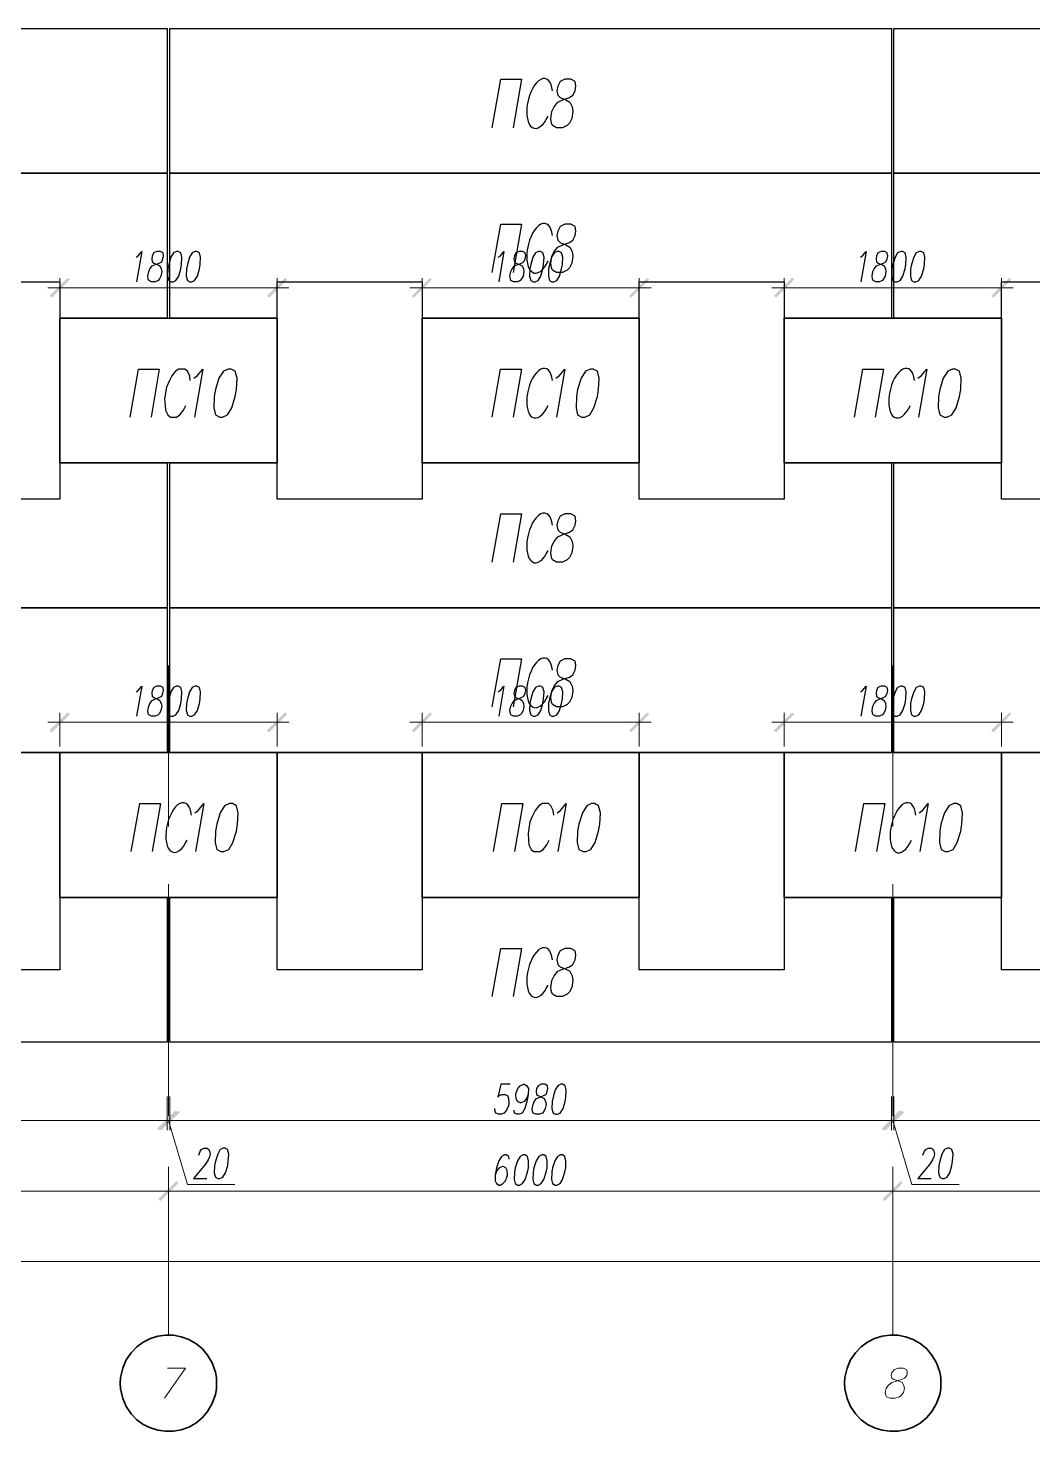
# Model space of a CAD drawing. Header units: millimetres. Extents: x 148937 to 2048786, y 870 to 351006.
# Drawn here: x 536227 to 544546, y 330810 to 342560 of the extents above; entities that cross this region are included whole.
import ezdxf

# ---------------------------------------------------------------- set-up
doc = ezdxf.new("R2010")
doc.units = ezdxf.units.MM
doc.layers.add('PDF _Геометрия', color=7, linetype='Continuous')
doc.layers.add('PDF _Сплошная заливка', color=7, linetype='Continuous', true_color=0x007eff)

msp = doc.modelspace()

# ---------------------------------------------------------------- linework, layer by layer
at = {"layer": 'PDF _Геометрия', "color": 152, "lineweight": 30, "true_color": 0x2776bb}
for points in [[(537376.35208, 342559.59499), (537376.35208, 341358.73566), (531397.8345, 341358.73566), (531397.8345, 342559.59499)], [(543376.35269, 342559.59499), (543376.35269, 341358.73566), (537397.83511, 341358.73566), (537397.83511, 342559.59499)], [(549376.35112, 342559.59499), (549376.35112, 341358.73566), (543395.68542, 341358.73566), (543395.68542, 342559.59499)], [(535288.27448, 338658.41512), (535288.27448, 340458.62991), (536486.98554, 340458.62991), (536486.98554, 338658.41512)], [(538287.20072, 338658.41512), (538287.20072, 340458.62991), (539488.06004, 340458.62991), (539488.06004, 338658.41512)], [(541286.12695, 338658.41512), (541286.12695, 340458.62991), (542486.98628, 340458.62991), (542486.98628, 338658.41512)], [(544287.19914, 338658.41512), (544287.19914, 340458.62991), (545485.91021, 340458.62991), (545485.91021, 338658.41512)], [(538287.20072, 340157.87785), (538287.20072, 338959.16679), (536486.98593, 338959.16679), (536486.98593, 340157.87785)], [(541286.12695, 340157.87785), (541286.12695, 338959.16679), (539488.06032, 338959.16679), (539488.06032, 340157.87785)], [(544287.19914, 340157.87785), (544287.19914, 338959.16679), (542486.98436, 338959.16679), (542486.98436, 340157.87785)], [(537376.35208, 337758.3068), (537376.35208, 336559.59574), (531397.8345, 336559.59574), (531397.8345, 337758.3068)], [(543376.35269, 337758.3068), (543376.35269, 336559.59574), (537397.83511, 336559.59574), (537397.83511, 337758.3068)], [(549376.35112, 337758.3068), (549376.35112, 336559.59574), (543395.68542, 336559.59574), (543395.68542, 337758.3068)], [(535288.27448, 334759.38095), (535288.27448, 336559.59574), (536486.98554, 336559.59574), (536486.98554, 334759.38095)], [(538287.20072, 336559.59656), (538287.20072, 335358.73723), (536486.98593, 335358.73723), (536486.98593, 336559.59656)], [(538287.20072, 334759.38095), (538287.20072, 336559.59574), (539488.06004, 336559.59574), (539488.06004, 334759.38095)], [(541286.12695, 336559.59656), (541286.12695, 335358.73723), (539488.06032, 335358.73723), (539488.06032, 336559.59656)], [(541286.12695, 334759.38095), (541286.12695, 336559.59574), (542486.98628, 336559.59574), (542486.98628, 334759.38095)], [(544287.19914, 336559.59656), (544287.19914, 335358.73723), (542486.98436, 335358.73723), (542486.98436, 336559.59656)], [(544287.19914, 334759.38095), (544287.19914, 336559.59574), (545485.91021, 336559.59574), (545485.91021, 334759.38095)]]:
    msp.add_lwpolyline(points, close=True, dxfattribs=at)
at = {"layer": 'PDF _Геометрия', "lineweight": 25}
for points in [[(540070.22928, 341736.82584), (540141.12079, 342138.54442), (540312.97901, 342138.54442), (540242.0875, 341736.82584)], [(540070.22928, 340538.11329), (540141.12079, 340937.68364), (540312.97901, 340937.68364), (540242.0875, 340538.11329)], [(537120.71246, 340662.71198), (537137.89828, 340675.60135), (537167.97347, 340709.97299), (537122.86068, 340460.77857)], [(540119.63869, 340662.71198), (540136.82451, 340675.60135), (540166.8997, 340709.97299), (540123.93515, 340460.77857)], [(543120.71307, 340662.71198), (543137.89889, 340675.60135), (543165.82585, 340709.97299), (543122.8613, 340460.77857)], [(537069.1549, 339337.25478), (537140.04642, 339736.82514), (537311.90464, 339736.82514), (537243.16135, 339337.25478)], [(537567.54531, 339642.30382), (537563.24885, 339680.97191), (537554.65594, 339700.30596), (537543.9148, 339719.64001), (537522.43252, 339736.82584), (537473.02329, 339736.82584), (537445.09633, 339719.64001), (537415.02114, 339680.97191), (537395.68709, 339642.30382), (537372.05659, 339586.4499), (537354.87076, 339489.77965), (537359.16722, 339433.92573), (537363.46367, 339395.25763), (537382.79772, 339356.58953), (537404.28, 339337.25548), (537453.68924, 339337.25548), (537481.6162, 339356.58953), (537511.69139, 339395.25763), (537531.02544, 339433.92573)], [(537597.61927, 339661.63708), (537625.54623, 339680.97113), (537672.80724, 339736.82505), (537601.91573, 339337.25469)], [(540068.08114, 339337.25478), (540138.97265, 339736.82514), (540312.9791, 339736.82514), (540242.08758, 339337.25478)], [(540596.54551, 339661.63708), (540624.47247, 339680.97113), (540671.73348, 339736.82505), (540600.84196, 339337.25469)], [(543069.15552, 339337.25478), (543140.04703, 339736.82514), (543311.90525, 339736.82514), (543241.01373, 339337.25478)], [(543595.47174, 339661.63708), (543623.3987, 339680.97113), (543670.65971, 339736.82505), (543601.91643, 339337.25469)], [(540070.22928, 338138.54442), (540141.12079, 338538.11477), (540312.97901, 338538.11477), (540242.0875, 338138.54442)], [(540070.22928, 336937.68373), (540141.12079, 337337.25408), (540312.97901, 337337.25408), (540242.0875, 336937.68373)], [(537120.71246, 337062.28024), (537137.89828, 337075.1696), (537167.97347, 337109.54125), (537122.86068, 336860.34683)], [(540119.63869, 337062.28024), (540136.82451, 337075.1696), (540166.8997, 337109.54125), (540123.93515, 336860.34683)], [(543120.71307, 337062.28024), (543137.89889, 337075.1696), (543165.82585, 337109.54125), (543122.8613, 336860.34683)], [(537079.89561, 335738.97336), (537150.78712, 336138.54372), (537322.64534, 336138.54372), (537251.75382, 335738.97336)], [(537606.21183, 336061.20752), (537634.13879, 336080.54157), (537681.3998, 336138.54372), (537610.50829, 335738.97336)], [(540078.82184, 335738.97336), (540149.71336, 336138.54372), (540323.7198, 336138.54372), (540252.82829, 335738.97336)], [(540579.36038, 336041.87207), (540572.9157, 336080.54017), (540555.72988, 336119.20827), (540534.2476, 336138.54232), (540484.83837, 336138.54232), (540454.76318, 336119.20827), (540424.68799, 336080.54017), (540405.35394, 336041.87207), (540381.72343, 335986.01815), (540366.68584, 335889.3479), (540368.83407, 335833.49398), (540373.13052, 335794.82589), (540392.46457, 335756.15779), (540413.94685, 335738.97197), (540463.35609, 335738.97197), (540491.28305, 335756.15779), (540521.35824, 335794.82589), (540540.69229, 335833.49398)], [(540607.28621, 336061.20752), (540635.21317, 336080.54157), (540682.47418, 336138.54372), (540611.58266, 335738.97336)], [(543079.89622, 335738.97336), (543148.6395, 336138.54372), (543322.64595, 336138.54372), (543251.75443, 335738.97336)], [(543606.21244, 336061.20752), (543634.1394, 336080.54157), (543681.40041, 336138.54372), (543610.5089, 335738.97336)], [(540070.22928, 334538.11267), (540141.12079, 334937.68303), (540312.97901, 334937.68303), (540242.0875, 334538.11267)], [(540218.45752, 333812.01284), (540141.12132, 333812.01284), (540115.34259, 333704.60146), (540126.08373, 333717.49082), (540149.71423, 333728.23196), (540173.34473, 333728.23196), (540194.82701, 333717.49082), (540205.56815, 333693.86032), (540207.71638, 333657.34045), (540203.41992, 333633.70994), (540188.38233, 333597.19007), (540169.04828, 333573.55957), (540145.41777, 333562.81843), (540121.78727, 333562.81843), (540100.30499, 333573.55957), (540093.86031, 333586.44893), (540091.71208, 333610.07944)], [(540366.68357, 333728.231), (540353.7942, 333693.85936), (540334.46015, 333668.08063), (540308.68142, 333657.33949), (540300.08851, 333657.33949), (540278.60623, 333668.08063), (540267.86509, 333693.85936), (540265.71687, 333728.231), (540267.86509, 333741.12037), (540282.90269, 333775.49201), (540302.23674, 333799.12252), (540328.01547, 333812.01188), (540334.46015, 333812.01188), (540355.94243, 333799.12252), (540368.8318, 333775.49201), (540366.68357, 333728.231), (540355.94243, 333668.08063), (540338.75661, 333610.07848), (540317.27433, 333573.55861), (540291.4956, 333562.81747), (540276.458, 333562.81747), (540254.97573, 333573.55861), (540250.67927, 333597.18911)], [(537638.43612, 333223.39836), (537640.58435, 333234.1395), (537651.32549, 333257.77001), (537662.06663, 333270.65937), (537679.25245, 333281.40051), (537709.32764, 333281.40051), (537722.217, 333270.65937), (537728.66169, 333257.77001), (537732.95814, 333234.1395), (537728.66169, 333210.509), (537715.77232, 333186.87849), (537694.29004, 333150.35862), (537595.47157, 333032.2061), (537705.03118, 333032.2061)], [(540209.86277, 333191.17407), (540207.71454, 333214.80458), (540186.23227, 333227.69394), (540171.19467, 333227.69394), (540145.41594, 333214.80458), (540123.93366, 333178.28471), (540104.59961, 333120.28256), (540093.85847, 333060.13218), (540093.85847, 333012.87117), (540104.59961, 332989.24067), (540126.08189, 332976.3513), (540134.6748, 332976.3513), (540158.30531, 332989.24067), (540179.78758, 333012.87117), (540192.67695, 333049.39104), (540194.82518, 333060.13218), (540192.67695, 333096.65205), (540181.93581, 333120.28256), (540160.45353, 333131.0237), (540154.00885, 333131.0237), (540128.23012, 333120.28256), (540108.89607, 333096.65205), (540093.85847, 333060.13218)], [(543636.28859, 333223.39836), (543638.43682, 333234.1395), (543651.32619, 333257.77001), (543659.9191, 333270.65937), (543679.25315, 333281.40051), (543709.32834, 333281.40051), (543722.2177, 333270.65937), (543728.66239, 333257.77001), (543732.95884, 333234.1395), (543728.66239, 333210.509), (543715.77302, 333186.87849), (543694.29074, 333150.35862), (543595.47227, 333032.2061), (543705.03188, 333032.2061)]]:
    msp.add_lwpolyline(points, dxfattribs=at)
for points in [[(540671.7326, 342138.54337), (540633.0645, 342119.20932), (540613.73045, 342080.54122), (540605.13754, 342041.87312), (540611.58223, 342005.35325), (540633.0645, 341986.0192), (540680.32551, 341966.68515), (540712.54893, 341947.3511), (540731.88298, 341908.683), (540736.17943, 341870.0149), (540727.58652, 341814.16098), (540708.25247, 341775.49289), (540691.06665, 341756.15884), (540652.39855, 341736.82479), (540602.98932, 341736.82479), (540568.61767, 341756.15884), (540560.02476, 341775.49289), (540553.58008, 341814.16098), (540564.32122, 341870.0149), (540583.65527, 341908.683), (540613.73045, 341947.3511), (540654.54678, 341966.68515), (540708.25247, 341986.0192), (540736.17943, 342005.35325), (540755.51348, 342041.87312), (540761.95817, 342080.54122), (540755.51348, 342119.20932), (540721.14184, 342138.54337)], [(540671.7326, 340937.68486), (540633.0645, 340918.35081), (540613.73045, 340879.68272), (540605.13754, 340843.16284), (540611.58223, 340804.49475), (540633.0645, 340785.1607), (540680.32551, 340765.82665), (540712.54893, 340746.4926), (540731.88298, 340709.97273), (540736.17943, 340671.30463), (540727.58652, 340613.30248), (540708.25247, 340576.78261), (540691.06665, 340557.44856), (540652.39855, 340538.11451), (540602.98932, 340538.11451), (540568.61767, 340557.44856), (540560.02476, 340576.78261), (540553.58008, 340613.30248), (540564.32122, 340671.30463), (540583.65527, 340709.97273), (540613.73045, 340746.4926), (540654.54678, 340765.82665), (540708.25247, 340785.1607), (540736.17943, 340804.49475), (540755.51348, 340843.16284), (540761.95817, 340879.68272), (540755.51348, 340918.35081), (540721.14184, 340937.68486)], [(537290.4221, 340709.97107), (537266.79159, 340699.22993), (537253.90223, 340675.59942), (537249.60577, 340649.82069), (537253.90223, 340626.19019), (537266.79159, 340615.44905), (537294.71855, 340602.55968), (537316.20083, 340591.81854), (537326.94197, 340568.18804), (537331.23842, 340544.55753), (537324.79374, 340508.03766), (537314.0526, 340484.40716), (537303.31146, 340471.51779), (537277.53273, 340460.77665), (537247.45754, 340460.77665), (537225.97526, 340471.51779), (537219.53058, 340484.40716), (537217.38235, 340508.03766), (537223.82704, 340544.55753), (537234.56818, 340568.18804), (537253.90223, 340591.81854), (537279.68096, 340602.55968), (537311.90437, 340615.44905), (537331.23842, 340626.19019), (537341.97956, 340649.82069), (537346.27602, 340675.59942), (537344.12779, 340699.22993), (537322.64551, 340709.97107)], [(537453.68732, 340709.97107), (537427.90858, 340699.22993), (537406.42631, 340662.71006), (537389.24048, 340602.55968), (537382.7958, 340568.18804), (537378.49935, 340508.03766), (537389.24048, 340471.51779), (537408.57453, 340460.77665), (537425.76035, 340460.77665), (537449.39086, 340471.51779), (537473.02136, 340508.03766), (537490.20719, 340568.18804), (537496.65187, 340602.55968), (537498.8001, 340662.71006), (537490.20719, 340699.22993), (537468.72491, 340709.97107)], [(537608.35997, 340709.97107), (537582.58124, 340699.22993), (537561.09896, 340662.71006), (537543.91314, 340602.55968), (537537.46846, 340568.18804), (537533.172, 340508.03766), (537543.91314, 340471.51779), (537563.24719, 340460.77665), (537580.43301, 340460.77665), (537604.06352, 340471.51779), (537627.69402, 340508.03766), (537644.87984, 340568.18804), (537651.32453, 340602.55968), (537653.47275, 340662.71006), (537644.87984, 340699.22993), (537623.39757, 340709.97107)], [(540291.49647, 340709.97107), (540265.71774, 340699.22993), (540252.82837, 340675.59942), (540248.53192, 340649.82069), (540252.82837, 340626.19019), (540265.71774, 340615.44905), (540295.79293, 340602.55968), (540317.2752, 340591.81854), (540328.01634, 340568.18804), (540330.16457, 340544.55753), (540325.86812, 340508.03766), (540312.97875, 340484.40716), (540302.23761, 340471.51779), (540278.60711, 340460.77665), (540246.38369, 340460.77665), (540224.90141, 340471.51779), (540220.60496, 340484.40716), (540216.3085, 340508.03766), (540222.75319, 340544.55753), (540235.64255, 340568.18804), (540254.9766, 340591.81854), (540280.75533, 340602.55968), (540312.97875, 340615.44905), (540330.16457, 340626.19019), (540343.05394, 340649.82069), (540347.35039, 340675.59942), (540343.05394, 340699.22993), (540321.57166, 340709.97107)], [(540452.61355, 340709.97107), (540428.98305, 340699.22993), (540405.35254, 340662.71006), (540388.16672, 340602.55968), (540381.72204, 340568.18804), (540379.57381, 340508.03766), (540388.16672, 340471.51779), (540409.649, 340460.77665), (540424.68659, 340460.77665), (540450.46532, 340471.51779), (540471.9476, 340508.03766), (540489.13342, 340568.18804), (540495.57811, 340602.55968), (540499.87456, 340662.71006), (540489.13342, 340699.22993), (540469.79937, 340709.97107)], [(540607.28621, 340709.97107), (540583.6557, 340699.22993), (540560.0252, 340662.71006), (540542.83938, 340602.55968), (540536.39469, 340568.18804), (540534.24647, 340508.03766), (540542.83938, 340471.51779), (540564.32165, 340460.77665), (540579.35925, 340460.77665), (540605.13798, 340471.51779), (540626.62026, 340508.03766), (540643.80608, 340568.18804), (540650.25076, 340602.55968), (540654.54722, 340662.71006), (540643.80608, 340699.22993), (540624.47203, 340709.97107)], [(543290.42271, 340709.97107), (543264.64398, 340699.22993), (543253.90284, 340675.59942), (543249.60638, 340649.82069), (543251.75461, 340626.19019), (543266.7922, 340615.44905), (543294.71916, 340602.55968), (543316.20144, 340591.81854), (543326.94258, 340568.18804), (543331.23903, 340544.55753), (543324.79435, 340508.03766), (543311.90499, 340484.40716), (543303.31207, 340471.51779), (543277.53334, 340460.77665), (543247.45815, 340460.77665), (543225.97588, 340471.51779), (543219.53119, 340484.40716), (543217.38297, 340508.03766), (543221.67942, 340544.55753), (543234.56879, 340568.18804), (543253.90284, 340591.81854), (543279.68157, 340602.55968), (543311.90499, 340615.44905), (543329.09081, 340626.19019), (543341.98017, 340649.82069), (543346.27663, 340675.59942), (543341.98017, 340699.22993), (543322.64612, 340709.97107)], [(543453.68793, 340709.97107), (543427.90919, 340699.22993), (543406.42692, 340662.71006), (543387.09287, 340602.55968), (543380.64818, 340568.18804), (543378.49996, 340508.03766), (543387.09287, 340471.51779), (543408.57514, 340460.77665), (543423.61274, 340460.77665), (543449.39147, 340471.51779), (543470.87375, 340508.03766), (543490.2078, 340568.18804), (543496.65248, 340602.55968), (543498.80071, 340662.71006), (543490.2078, 340699.22993), (543468.72552, 340709.97107)], [(543608.36058, 340709.97107), (543582.58185, 340699.22993), (543561.09957, 340662.71006), (543541.76553, 340602.55968), (543535.32084, 340568.18804), (543533.17261, 340508.03766), (543541.76553, 340471.51779), (543563.2478, 340460.77665), (543578.2854, 340460.77665), (543604.06413, 340471.51779), (543625.54641, 340508.03766), (543644.88046, 340568.18804), (543651.32514, 340602.55968), (543653.47337, 340662.71006), (543644.88046, 340699.22993), (543623.39818, 340709.97107)], [(537883.33286, 339736.82417), (537842.51653, 339719.63835), (537805.99666, 339661.6362), (537778.0697, 339567.11419), (537767.32856, 339509.11204), (537763.03211, 339414.59002), (537778.0697, 339356.58787), (537812.44134, 339337.25382), (537836.07185, 339337.25382), (537876.88817, 339356.58787), (537911.25982, 339414.59002), (537941.33501, 339509.11204), (537952.07614, 339567.11419), (537956.3726, 339661.6362), (537941.33501, 339719.63835), (537906.96336, 339736.82417)], [(540882.25909, 339736.82417), (540841.44277, 339719.63835), (540807.07112, 339661.6362), (540776.99594, 339567.11419), (540768.40302, 339509.11204), (540764.10657, 339414.59002), (540776.99594, 339356.58787), (540811.36758, 339337.25382), (540837.14631, 339337.25382), (540877.96264, 339356.58787), (540912.33428, 339414.59002), (540940.26124, 339509.11204), (540951.00238, 339567.11419), (540955.29884, 339661.6362), (540940.26124, 339719.63835), (540905.8896, 339736.82417)], [(543881.18533, 339736.82417), (543842.51723, 339719.63835), (543805.99736, 339661.6362), (543778.0704, 339567.11419), (543767.32926, 339509.11204), (543763.0328, 339414.59002), (543778.0704, 339356.58787), (543812.44204, 339337.25382), (543836.07255, 339337.25382), (543876.88887, 339356.58787), (543911.26052, 339414.59002), (543941.33571, 339509.11204), (543949.92862, 339567.11419), (543954.22507, 339661.6362), (543941.33571, 339719.63835), (543906.96406, 339736.82417)], [(540671.7326, 338538.11381), (540633.0645, 338518.77976), (540613.73045, 338480.11166), (540605.13754, 338443.59179), (540611.58223, 338404.92369), (540633.0645, 338385.58964), (540680.32551, 338366.25559), (540712.54893, 338346.92154), (540731.88298, 338308.25345), (540736.17943, 338271.73357), (540727.58652, 338213.73143), (540708.25247, 338175.06333), (540691.06665, 338157.87751), (540652.39855, 338138.54346), (540602.98932, 338138.54346), (540568.61767, 338157.87751), (540560.02476, 338175.06333), (540553.58008, 338213.73143), (540564.32122, 338271.73357), (540583.65527, 338308.25345), (540613.73045, 338346.92154), (540654.54678, 338366.25559), (540708.25247, 338385.58964), (540736.17943, 338404.92369), (540755.51348, 338443.59179), (540761.95817, 338480.11166), (540755.51348, 338518.77976), (540721.14184, 338538.11381)], [(540671.7326, 337337.25531), (540633.0645, 337317.92126), (540613.73045, 337281.40139), (540605.13754, 337242.73329), (540611.58223, 337204.06519), (540633.0645, 337184.73114), (540680.32551, 337167.54532), (540712.54893, 337148.21127), (540731.88298, 337109.54317), (540736.17943, 337070.87507), (540727.58652, 337015.02115), (540708.25247, 336976.35305), (540691.06665, 336957.019), (540652.39855, 336937.68495), (540602.98932, 336937.68495), (540568.61767, 336957.019), (540560.02476, 336976.35305), (540553.58008, 337015.02115), (540564.32122, 337070.87507), (540583.65527, 337109.54317), (540613.73045, 337148.21127), (540654.54678, 337167.54532), (540708.25247, 337184.73114), (540736.17943, 337204.06519), (540755.51348, 337242.73329), (540761.95817, 337281.40139), (540755.51348, 337317.92126), (540721.14184, 337337.25531)], [(537290.4221, 337109.54369), (537266.79159, 337098.80255), (537253.90223, 337075.17205), (537249.60577, 337051.54154), (537253.90223, 337027.91104), (537266.79159, 337015.02167), (537294.71855, 337004.28054), (537316.20083, 336991.39117), (537326.94197, 336967.76066), (537331.23842, 336944.13016), (537324.79374, 336907.61029), (537314.0526, 336883.97978), (537303.31146, 336873.23864), (537277.53273, 336860.34928), (537247.45754, 336860.34928), (537225.97526, 336873.23864), (537219.53058, 336883.97978), (537217.38235, 336907.61029), (537223.82704, 336944.13016), (537234.56818, 336967.76066), (537253.90223, 336991.39117), (537279.68096, 337004.28054), (537311.90437, 337015.02167), (537331.23842, 337027.91104), (537341.97956, 337051.54154), (537346.27602, 337075.17205), (537344.12779, 337098.80255), (537322.64551, 337109.54369)], [(537453.68732, 337109.54369), (537427.90858, 337098.80255), (537406.42631, 337062.28268), (537389.24048, 337004.28054), (537382.7958, 336967.76066), (537378.49935, 336907.61029), (537389.24048, 336873.23864), (537408.57453, 336860.34928), (537425.76035, 336860.34928), (537449.39086, 336873.23864), (537473.02136, 336907.61029), (537490.20719, 336967.76066), (537496.65187, 337004.28054), (537498.8001, 337062.28268), (537490.20719, 337098.80255), (537468.72491, 337109.54369)], [(537608.35997, 337109.54369), (537582.58124, 337098.80255), (537561.09896, 337062.28268), (537543.91314, 337004.28054), (537537.46846, 336967.76066), (537533.172, 336907.61029), (537543.91314, 336873.23864), (537563.24719, 336860.34928), (537580.43301, 336860.34928), (537604.06352, 336873.23864), (537627.69402, 336907.61029), (537644.87984, 336967.76066), (537651.32453, 337004.28054), (537653.47275, 337062.28268), (537644.87984, 337098.80255), (537623.39757, 337109.54369)], [(540291.49647, 337109.54369), (540265.71774, 337098.80255), (540252.82837, 337075.17205), (540248.53192, 337051.54154), (540252.82837, 337027.91104), (540265.71774, 337015.02167), (540295.79293, 337004.28054), (540317.2752, 336991.39117), (540328.01634, 336967.76066), (540330.16457, 336944.13016), (540325.86812, 336907.61029), (540312.97875, 336883.97978), (540302.23761, 336873.23864), (540278.60711, 336860.34928), (540246.38369, 336860.34928), (540224.90141, 336873.23864), (540220.60496, 336883.97978), (540216.3085, 336907.61029), (540222.75319, 336944.13016), (540235.64255, 336967.76066), (540254.9766, 336991.39117), (540280.75533, 337004.28054), (540312.97875, 337015.02167), (540330.16457, 337027.91104), (540343.05394, 337051.54154), (540347.35039, 337075.17205), (540343.05394, 337098.80255), (540321.57166, 337109.54369)], [(540452.61355, 337109.54369), (540428.98305, 337098.80255), (540405.35254, 337062.28268), (540388.16672, 337004.28054), (540381.72204, 336967.76066), (540379.57381, 336907.61029), (540388.16672, 336873.23864), (540409.649, 336860.34928), (540424.68659, 336860.34928), (540450.46532, 336873.23864), (540471.9476, 336907.61029), (540489.13342, 336967.76066), (540495.57811, 337004.28054), (540499.87456, 337062.28268), (540489.13342, 337098.80255), (540469.79937, 337109.54369)], [(540607.28621, 337109.54369), (540583.6557, 337098.80255), (540560.0252, 337062.28268), (540542.83938, 337004.28054), (540536.39469, 336967.76066), (540534.24647, 336907.61029), (540542.83938, 336873.23864), (540564.32165, 336860.34928), (540579.35925, 336860.34928), (540605.13798, 336873.23864), (540626.62026, 336907.61029), (540643.80608, 336967.76066), (540650.25076, 337004.28054), (540654.54722, 337062.28268), (540643.80608, 337098.80255), (540624.47203, 337109.54369)], [(543290.42271, 337109.54369), (543264.64398, 337098.80255), (543253.90284, 337075.17205), (543249.60638, 337051.54154), (543251.75461, 337027.91104), (543266.7922, 337015.02167), (543294.71916, 337004.28054), (543316.20144, 336991.39117), (543326.94258, 336967.76066), (543331.23903, 336944.13016), (543324.79435, 336907.61029), (543311.90499, 336883.97978), (543303.31207, 336873.23864), (543277.53334, 336860.34928), (543247.45815, 336860.34928), (543225.97588, 336873.23864), (543219.53119, 336883.97978), (543217.38297, 336907.61029), (543221.67942, 336944.13016), (543234.56879, 336967.76066), (543253.90284, 336991.39117), (543279.68157, 337004.28054), (543311.90499, 337015.02167), (543329.09081, 337027.91104), (543341.98017, 337051.54154), (543346.27663, 337075.17205), (543341.98017, 337098.80255), (543322.64612, 337109.54369)], [(543453.68793, 337109.54369), (543427.90919, 337098.80255), (543406.42692, 337062.28268), (543387.09287, 337004.28054), (543380.64818, 336967.76066), (543378.49996, 336907.61029), (543387.09287, 336873.23864), (543408.57514, 336860.34928), (543423.61274, 336860.34928), (543449.39147, 336873.23864), (543470.87375, 336907.61029), (543490.2078, 336967.76066), (543496.65248, 337004.28054), (543498.80071, 337062.28268), (543490.2078, 337098.80255), (543468.72552, 337109.54369)], [(543608.36058, 337109.54369), (543582.58185, 337098.80255), (543561.09957, 337062.28268), (543541.76553, 337004.28054), (543535.32084, 336967.76066), (543533.17261, 336907.61029), (543541.76553, 336873.23864), (543563.2478, 336860.34928), (543578.2854, 336860.34928), (543604.06413, 336873.23864), (543625.54641, 336907.61029), (543644.88046, 336967.76066), (543651.32514, 337004.28054), (543653.47337, 337062.28268), (543644.88046, 337098.80255), (543623.39818, 337109.54369)], [(537891.92542, 336138.54276), (537851.10909, 336119.20871), (537816.73745, 336061.20656), (537788.81049, 335966.68454), (537778.06935, 335908.68239), (537773.77289, 335814.16037), (537788.81049, 335756.15822), (537821.0339, 335738.9724), (537846.81264, 335738.9724), (537887.62896, 335756.15822), (537922.00061, 335814.16037), (537952.07579, 335908.68239), (537960.66871, 335966.68454), (537964.96516, 336061.20656), (537952.07579, 336119.20871), (537917.70415, 336138.54276)], [(540892.99979, 336138.54276), (540852.18347, 336119.20871), (540817.81182, 336061.20656), (540787.73664, 335966.68454), (540776.9955, 335908.68239), (540772.69904, 335814.16037), (540787.73664, 335756.15822), (540822.10828, 335738.9724), (540845.73879, 335738.9724), (540886.55511, 335756.15822), (540920.92676, 335814.16037), (540951.00194, 335908.68239), (540961.74308, 335966.68454), (540966.03954, 336061.20656), (540951.00194, 336119.20871), (540916.6303, 336138.54276)], [(543891.92603, 336138.54276), (543851.1097, 336119.20871), (543816.73806, 336061.20656), (543786.66287, 335966.68454), (543778.06996, 335908.68239), (543773.77351, 335814.16037), (543788.8111, 335756.15822), (543821.03452, 335738.9724), (543846.81325, 335738.9724), (543887.62958, 335756.15822), (543922.00122, 335814.16037), (543949.92818, 335908.68239), (543960.66932, 335966.68454), (543964.96577, 336061.20656), (543949.92818, 336119.20871), (543917.70476, 336138.54276)], [(540671.7326, 334937.68425), (540633.0645, 334918.3502), (540613.73045, 334881.83033), (540605.13754, 334843.16223), (540611.58223, 334804.49413), (540633.0645, 334785.16008), (540680.32551, 334765.82604), (540712.54893, 334748.64021), (540731.88298, 334709.97211), (540736.17943, 334671.30402), (540727.58652, 334613.30187), (540708.25247, 334576.782), (540691.06665, 334557.44795), (540652.39855, 334538.1139), (540602.98932, 334538.1139), (540568.61767, 334557.44795), (540560.02476, 334576.782), (540553.58008, 334613.30187), (540564.32122, 334671.30402), (540583.65527, 334709.97211), (540613.73045, 334748.64021), (540654.54678, 334765.82604), (540708.25247, 334785.16008), (540736.17943, 334804.49413), (540755.51348, 334843.16223), (540761.95817, 334881.83033), (540755.51348, 334918.3502), (540721.14184, 334937.68425)], [(540474.09495, 333812.01284), (540450.46445, 333799.12348), (540437.57508, 333775.49297), (540433.27863, 333751.86247), (540437.57508, 333728.23196), (540450.46445, 333717.49082), (540478.39141, 333704.60146), (540499.87369, 333693.86032), (540510.61482, 333668.08159), (540514.91128, 333644.45108), (540508.4666, 333610.07944), (540497.72546, 333586.44893), (540486.98432, 333573.55957), (540461.20559, 333562.81843), (540431.1304, 333562.81843), (540409.64812, 333573.55957), (540403.20344, 333586.44893), (540401.05521, 333610.07944), (540407.49989, 333644.45108), (540418.24103, 333668.08159), (540437.57508, 333693.86032), (540463.35382, 333704.60146), (540495.57723, 333717.49082), (540514.91128, 333728.23196), (540525.65242, 333751.86247), (540529.94887, 333775.49297), (540527.80065, 333799.12348), (540506.31837, 333812.01284)], [(540637.36236, 333812.01284), (540611.58363, 333799.12348), (540590.10135, 333764.75183), (540572.91553, 333704.60146), (540566.47084, 333668.08159), (540562.17439, 333610.07944), (540572.91553, 333573.55957), (540592.24958, 333562.81843), (540609.4354, 333562.81843), (540633.0659, 333573.55957), (540656.69641, 333610.07944), (540673.88223, 333668.08159), (540680.32691, 333704.60146), (540682.47514, 333764.75183), (540673.88223, 333799.12348), (540652.39995, 333812.01284)], [(537840.37005, 333281.40034), (537816.73955, 333270.6592), (537795.25727, 333234.13933), (537775.92322, 333173.98895), (537769.47854, 333139.61731), (537767.33031, 333079.46693), (537775.92322, 333042.94706), (537797.4055, 333032.20592), (537812.44309, 333032.20592), (537838.22182, 333042.94706), (537859.7041, 333079.46693), (537879.03815, 333139.61731), (537883.33461, 333173.98895), (537887.63106, 333234.13933), (537876.88992, 333270.6592), (537857.55587, 333281.40034)], [(540325.8689, 333227.69464), (540300.09017, 333214.80528), (540278.60789, 333178.28541), (540259.27384, 333120.28326), (540252.82916, 333083.76339), (540250.68093, 333023.61301), (540259.27384, 332989.24137), (540280.75612, 332976.352), (540295.79371, 332976.352), (540321.57245, 332989.24137), (540343.05472, 333023.61301), (540362.38877, 333083.76339), (540368.83346, 333120.28326), (540370.98168, 333178.28541), (540362.38877, 333214.80528), (540340.9065, 333227.69464)], [(540480.54156, 333227.69464), (540454.76283, 333214.80528), (540433.28055, 333178.28541), (540413.9465, 333120.28326), (540407.50182, 333083.76339), (540405.35359, 333023.61301), (540413.9465, 332989.24137), (540435.42878, 332976.352), (540450.46637, 332976.352), (540476.2451, 332989.24137), (540497.72738, 333023.61301), (540517.06143, 333083.76339), (540523.50611, 333120.28326), (540525.65434, 333178.28541), (540517.06143, 333214.80528), (540495.57915, 333227.69464)], [(540635.21203, 333227.69464), (540609.4333, 333214.80528), (540587.95102, 333178.28541), (540568.61697, 333120.28326), (540562.17229, 333083.76339), (540560.02406, 333023.61301), (540568.61697, 332989.24137), (540590.09925, 332976.352), (540605.13684, 332976.352), (540630.91558, 332989.24137), (540652.39785, 333023.61301), (540671.7319, 333083.76339), (540678.17659, 333120.28326), (540680.32481, 333178.28541), (540671.7319, 333214.80528), (540650.24963, 333227.69464)], [(543840.36848, 333281.40034), (543816.73797, 333270.6592), (543793.10747, 333234.13933), (543775.92165, 333173.98895), (543769.47696, 333139.61731), (543767.32874, 333079.46693), (543775.92165, 333042.94706), (543797.40392, 333032.20592), (543812.44152, 333032.20592), (543838.22025, 333042.94706), (543859.70253, 333079.46693), (543876.88835, 333139.61731), (543883.33303, 333173.98895), (543887.62949, 333234.13933), (543876.88835, 333270.6592), (543855.40607, 333281.40034)]]:
    msp.add_lwpolyline(points, close=True, dxfattribs=at)
at = {"layer": 'PDF _Геометрия', "color": 152, "lineweight": 30, "true_color": 0x2776bb}
for points in [[(532287.2001, 340157.87716), (531397.83383, 340157.87716), (531397.83383, 341358.73648), (537376.35152, 341358.73648), (537376.35152, 340157.87716), (536486.98539, 340157.87716)], [(538287.20072, 340157.87716), (537397.83444, 340157.87716), (537397.83444, 341358.73648), (543376.35213, 341358.73648), (543376.35213, 340157.87716), (542486.986, 340157.87716)], [(544287.19914, 340157.87716), (543395.68464, 340157.87716), (543395.68464, 341358.73648), (549376.35056, 341358.73648), (549376.35056, 340157.87716), (548486.98443, 340157.87716)], [(541286.12695, 340157.87716), (539488.06032, 340157.87716)], [(536486.98484, 338959.16679), (537376.35112, 338959.16679), (537376.35112, 337758.30746), (531397.83343, 337758.30746), (531397.83343, 338959.16679), (532287.19956, 338959.16679)], [(542486.98546, 338959.16679), (543376.35173, 338959.16679), (543376.35173, 337758.30746), (537397.83404, 337758.30746), (537397.83404, 338959.16679), (538287.20017, 338959.16679)], [(539488.05922, 338959.16679), (541286.12585, 338959.16679)], [(548486.98607, 338959.16679), (549376.35234, 338959.16679), (549376.35234, 337758.30746), (543395.6865, 337758.30746), (543395.6865, 338959.16679), (544287.20078, 338959.16679)], [(536486.98484, 335358.73723), (537376.35112, 335358.73723), (537376.35112, 334160.02617), (530388.16651, 334160.02617), (530388.16651, 335358.73723), (532287.19956, 335358.73723)], [(542486.98546, 335358.73723), (543376.35173, 335358.73723), (543376.35173, 334160.02617), (537397.83404, 334160.02617), (537397.83404, 335358.73723), (538287.20017, 335358.73723)], [(539488.05922, 335358.73723), (541286.12585, 335358.73723)], [(548486.98607, 335358.73723), (549376.35234, 335358.73723), (549376.35234, 334160.02617), (543395.6865, 334160.02617), (543395.6865, 335358.73723), (544287.20078, 335358.73723)]]:
    msp.add_lwpolyline(points, dxfattribs=at)
at = {"layer": 'PDF _Геометрия', "color": 150, "lineweight": 9, "true_color": 0x007eff}
for points in [[(536388.16602, 340411.36864), (538386.01776, 340411.36864)], [(536486.98484, 340209.43471), (536486.98484, 340490.85254)], [(538287.20072, 340209.43471), (538287.20072, 340490.85254)], [(539387.09226, 340411.36864), (541387.09229, 340411.36864)], [(539488.05922, 340209.43471), (539488.05922, 340490.85254)], [(541286.12695, 340209.43471), (541286.12695, 340490.85254)], [(542386.01849, 340411.36864), (544386.01853, 340411.36864)], [(542486.98546, 340209.43471), (542486.98546, 340490.85254)], [(544287.19914, 340209.43471), (544287.19914, 340490.85254)], [(536486.98484, 336611.15329), (536486.98484, 336890.42289)], [(538287.20072, 336611.15329), (538287.20072, 336890.42289)], [(539488.05922, 336611.15329), (539488.05922, 336890.42289)], [(541286.12695, 336611.15329), (541286.12695, 336890.42289)], [(542486.98546, 336611.15329), (542486.98546, 336890.42289)], [(544287.19914, 336611.15329), (544287.19914, 336890.42289)], [(536388.16602, 336810.93908), (538386.01776, 336810.93908)], [(539387.09226, 336810.93908), (541387.09229, 336810.93908)], [(542386.01849, 336810.93908), (544386.01853, 336810.93908)], [(530287.20063, 333511.26228), (537477.31903, 333511.26228)], [(537376.35208, 333511.26228), (537228.12437, 333511.26228)], [(537296.86652, 333511.26228), (543477.31747, 333511.26228)], [(537376.35208, 333511.26228), (537397.83436, 333511.26228), (537376.35208, 333511.26228)], [(537387.09278, 333511.26228), (537546.06163, 332982.79826), (537937.03907, 332982.79826)], [(537397.83348, 333511.26228), (537546.06119, 333511.26228)], [(543376.35269, 333511.26228), (543225.97675, 333511.26228)], [(543296.86713, 333511.26228), (549477.31808, 333511.26228)], [(543376.35269, 333511.26228), (543395.68674, 333511.26228), (543376.35269, 333511.26228)], [(543387.09339, 333511.26228), (543546.06224, 332982.79826), (543937.03969, 332982.79826)], [(543395.68595, 333511.26228), (543546.06189, 333511.26228)]]:
    msp.add_lwpolyline(points, dxfattribs=at)
at = {"layer": 'PDF _Геометрия', "color": 252, "lineweight": 5, "true_color": 0x989898}
for points in [[(537387.09278, 337281.40147), (537387.09278, 335947.35214)], [(543387.09339, 337281.40147), (543387.09339, 335947.35214)], [(537387.09278, 335708.89721), (537387.09278, 335711.04544)], [(543387.09339, 335708.89721), (543387.09339, 335711.04544)], [(537387.09278, 335468.29676), (537387.09278, 333547.78122)], [(543387.09339, 335468.29676), (543387.09339, 333547.78122)], [(537387.09278, 333309.32835), (537387.09278, 333311.47657)], [(543387.09339, 333309.32835), (543387.09339, 333311.47657)], [(537387.09278, 333068.72571), (537387.09278, 331734.67637)], [(543387.09339, 333068.72571), (543387.09339, 331734.67637)]]:
    msp.add_lwpolyline(points, dxfattribs=at)
at = {"layer": 'PDF _Геометрия', "color": 150, "lineweight": 9, "true_color": 0x007eff}
for points in [[(537376.35208, 333431.77628), (537376.35208, 333711.04588)], [(537397.83348, 333431.77628), (537397.83348, 333711.04588)], [(543376.35269, 333431.77628), (543376.35269, 333711.04588)], [(543395.68595, 333431.77628), (543395.68595, 333711.04588)]]:
    msp.add_lwpolyline(points, close=True, dxfattribs=at)
at = {"layer": 'PDF _Геометрия', "color": 222, "lineweight": 9, "true_color": 0xdd00a5}
for points in [[(537387.09278, 332847.45808), (537387.09278, 333126.72768)], [(543387.09339, 332847.45808), (543387.09339, 333126.72768)]]:
    msp.add_lwpolyline(points, close=True, dxfattribs=at)
for points in [[(531288.27553, 332926.94189), (537488.06085, 332926.94189)], [(537286.12582, 332926.94189), (543485.91114, 332926.94189)], [(543286.12643, 332926.94189), (549485.91175, 332926.94189)], [(510289.34964, 332342.62588), (555485.91126, 332342.62588)]]:
    msp.add_lwpolyline(points, dxfattribs=at)
at = {"layer": 'PDF _Геометрия', "color": 5, "lineweight": 35}
for points in [[(536989.67188, 331382.36756), (536987.52365, 331335.10655), (536989.67188, 331287.84554)], [(537775.92322, 331242.73276), (537784.51613, 331287.84554), (537786.66436, 331335.10655), (537784.51613, 331382.36756), (537775.92322, 331427.48035)], [(542989.6703, 331382.36756), (542987.52208, 331335.10655), (542989.6703, 331287.84554)], [(543775.92165, 331242.73276), (543784.51456, 331287.84554), (543786.66279, 331335.10655), (543784.51456, 331382.36756), (543775.92165, 331427.48035)]]:
    msp.add_lwpolyline(points, dxfattribs=at)
at = {"layer": 'PDF _Геометрия', "color": 252, "lineweight": 15, "true_color": 0x989898}
msp.add_lwpolyline([(537378.50022, 331459.70306), (537528.87616, 331459.70306), (537354.86971, 331210.50865)], dxfattribs=at)
msp.add_lwpolyline([(543432.20434, 331459.70306), (543397.8327, 331446.8137), (543380.64687, 331423.18319), (543374.20219, 331399.55269), (543378.49865, 331375.92218), (543395.68447, 331365.18104), (543436.50079, 331352.29168), (543464.42775, 331341.55054), (543479.46535, 331315.77181), (543483.7618, 331292.1413), (543475.16889, 331257.76966), (543457.98307, 331234.13915), (543442.94548, 331221.24979), (543408.57383, 331210.50865), (543365.60928, 331210.50865), (543335.53409, 331221.24979), (543329.08941, 331234.13915), (543324.79295, 331257.76966), (543333.38586, 331292.1413), (543350.57169, 331315.77181), (543378.49865, 331341.55054), (543415.01852, 331352.29168), (543460.1313, 331365.18104), (543485.91003, 331375.92218), (543503.09585, 331399.55269), (543507.39231, 331423.18319), (543503.09585, 331446.8137), (543475.16889, 331459.70306)], close=True, dxfattribs=at)
at = {"layer": 'PDF _Геометрия', "lineweight": 25}
for centre, major_axis, ratio, start_param, end_param in [((540462.95712, 341937.58916), (-46.88166, -205.74955), 0.4699516225, 2.2056461632, 7.4335643983), ((540463.3042, 340737.58406), (-46.50668, -204.83505), 0.4725262149, 2.2157139596, 7.4263735054), ((540462.95318, 339537.25585), (-47.31969, -204.3638), 0.4728608091, 2.2161558942, 7.4364243101), ((543461.69153, 339537.10485), (-47.48809, -204.46673), 0.4733383822, 2.2171757879, 7.4379817159), ((540463.30419, 338338.01301), (-46.50697, -204.83635), 0.4725262149, 2.2157139422, 7.4263735049), ((540463.30419, 337137.15451), (-46.50714, -204.83708), 0.4725262149, 2.2157139297, 7.4263735021), ((537472.90459, 335938.3481), (-46.25225, -204.86736), 0.4723565146, 2.2035426587, 7.4262331383), ((543472.76122, 335937.11536), (-47.1903, -206.56389), 0.4662240876, 2.205502495, 7.4378150159), ((540463.30419, 334737.58345), (-46.5074, -204.83826), 0.4725262149, 2.2157139151, 7.4263735035)]:
    msp.add_ellipse(centre, major_axis=major_axis, ratio=ratio, start_param=start_param, end_param=end_param, dxfattribs=at)
at = {"layer": 'PDF _Геометрия', "color": 5, "lineweight": 35}
for points in [[(537775.92322, 331427.48035), (537658.23615, 331860.38403), (537057.98555, 331825.1173), (536989.67188, 331382.36756)], [(543775.92165, 331427.48035), (543658.23457, 331860.38403), (543057.98398, 331825.1173), (542989.6703, 331382.36756)], [(536989.67188, 331287.84554), (537057.98555, 330845.09581), (537658.23615, 330809.82907), (537775.92322, 331242.73276)], [(542989.6703, 331287.84554), (543057.98398, 330845.09581), (543658.23457, 330809.82907), (543775.92165, 331242.73276)]]:
    msp.add_open_spline(points, degree=3, dxfattribs=at)
at = {"layer": 'PDF _Сплошная заливка', "lineweight": 9, "transparency": 33554559}
for points in [[(536553.57938, 340493.00234), (536420.38926, 340327.58881), (536403.20344, 340342.6264)], [(536570.76669, 340477.96317), (536553.58087, 340493.00077), (536420.39075, 340327.58723)], [(538203.41887, 340342.62596), (538220.6047, 340327.58837), (538353.79481, 340493.0019)], [(538220.60618, 340327.5868), (538353.7963, 340493.00033), (538370.98212, 340477.96274)], [(539554.65594, 340493.00234), (539419.31759, 340327.58881), (539404.28, 340342.6264)], [(539569.69292, 340477.96317), (539554.65533, 340493.00077), (539419.31698, 340327.58723)], [(541204.49325, 340342.62596), (541219.53084, 340327.58837), (541354.86919, 340493.0019)], [(541219.53242, 340327.5868), (541354.87076, 340493.00033), (541369.90836, 340477.96274)], [(542553.57999, 340493.00234), (542420.38987, 340327.58881), (542403.20405, 340342.6264)], [(542570.7673, 340477.96317), (542553.58148, 340493.00077), (542420.39136, 340327.58723)], [(544203.41949, 340342.62596), (544220.60531, 340327.58837), (544353.79543, 340493.0019)], [(544220.60461, 340327.5868), (544353.79473, 340493.00033), (544368.83232, 340477.96274)], [(536553.57938, 336892.5706), (536420.38926, 336727.15706), (536403.20344, 336744.34288)], [(536570.76669, 336877.53361), (536553.58087, 336892.57121), (536420.39075, 336727.15767)], [(538203.41887, 336744.34454), (538220.6047, 336727.15872), (538353.79481, 336892.57226)], [(538220.60618, 336727.15724), (538353.7963, 336892.57077), (538370.98212, 336877.53318)], [(539554.65594, 336892.5706), (539419.31759, 336727.15706), (539404.28, 336744.34288)], [(539569.69292, 336877.53361), (539554.65533, 336892.57121), (539419.31698, 336727.15767)], [(541204.49325, 336744.34454), (541219.53084, 336727.15872), (541354.86919, 336892.57226)], [(541219.53242, 336727.15724), (541354.87076, 336892.57077), (541369.90836, 336877.53318)], [(542553.57999, 336892.5706), (542420.38987, 336727.15706), (542403.20405, 336744.34288)], [(542570.7673, 336877.53361), (542553.58148, 336892.57121), (542420.39136, 336727.15767)], [(544203.41949, 336744.34454), (544220.60531, 336727.15872), (544353.79543, 336892.57226)], [(544220.60461, 336727.15724), (544353.79473, 336892.57077), (544368.83232, 336877.53318)], [(537294.71838, 333444.66556), (537309.75597, 333429.62796), (537445.09432, 333595.0415)], [(537294.71838, 333444.66556), (537309.75597, 333429.62796), (537445.09432, 333595.0415)], [(537309.75536, 333429.62857), (537445.0937, 333595.04211), (537460.1313, 333577.85629)], [(537309.75536, 333429.62857), (537445.0937, 333595.04211), (537460.1313, 333577.85629)], [(537464.4302, 333595.04193), (537329.09186, 333429.6284), (537314.05426, 333444.66599)], [(537464.4302, 333595.04193), (537329.09186, 333429.6284), (537314.05426, 333444.66599)], [(537479.46718, 333577.85681), (537464.42959, 333595.04263), (537329.09124, 333429.6291)], [(537479.46718, 333577.85681), (537464.42959, 333595.04263), (537329.09124, 333429.6291)], [(543294.71899, 333444.66556), (543309.75658, 333429.62796), (543442.9467, 333595.0415)], [(543294.71899, 333444.66556), (543309.75658, 333429.62796), (543442.9467, 333595.0415)], [(543309.75597, 333429.62857), (543442.94609, 333595.04211), (543460.13191, 333577.85629)], [(543309.75597, 333429.62857), (543442.94609, 333595.04211), (543460.13191, 333577.85629)], [(543464.42863, 333595.04193), (543329.09028, 333429.6284), (543314.05269, 333444.66599)], [(543464.42863, 333595.04193), (543329.09028, 333429.6284), (543314.05269, 333444.66599)], [(543479.4678, 333577.85681), (543464.4302, 333595.04263), (543329.09186, 333429.6291)], [(543479.4678, 333577.85681), (543464.4302, 333595.04263), (543329.09186, 333429.6291)]]:
    msp.add_solid(points, dxfattribs=at)
at = {"layer": 'PDF _Сплошная заливка', "color": 222, "lineweight": 9, "true_color": 0xdd00a5, "transparency": 33554559}
for points in [[(537453.68732, 333010.72373), (537320.4972, 332843.16197), (537303.31138, 332860.34779)], [(537303.31312, 332860.34736), (537320.49895, 332843.16153), (537453.68906, 333010.7233)], [(537470.87244, 332993.53861), (537453.68662, 333010.72443), (537320.4965, 332843.16267)], [(537320.49825, 332843.16223), (537453.68836, 333010.72399), (537470.87419, 332993.53817)], [(543303.31155, 332860.34736), (543320.49737, 332843.16153), (543453.68749, 333010.7233)], [(543453.68793, 333010.72373), (543320.49781, 332843.16197), (543303.31199, 332860.34779)], [(543320.49667, 332843.16223), (543453.68679, 333010.72399), (543468.72438, 332993.53817)], [(543468.72491, 332993.53861), (543453.68732, 333010.72443), (543320.4972, 332843.16267)]]:
    msp.add_solid(points, dxfattribs=at)

doc.saveas('drawing.dxf')
